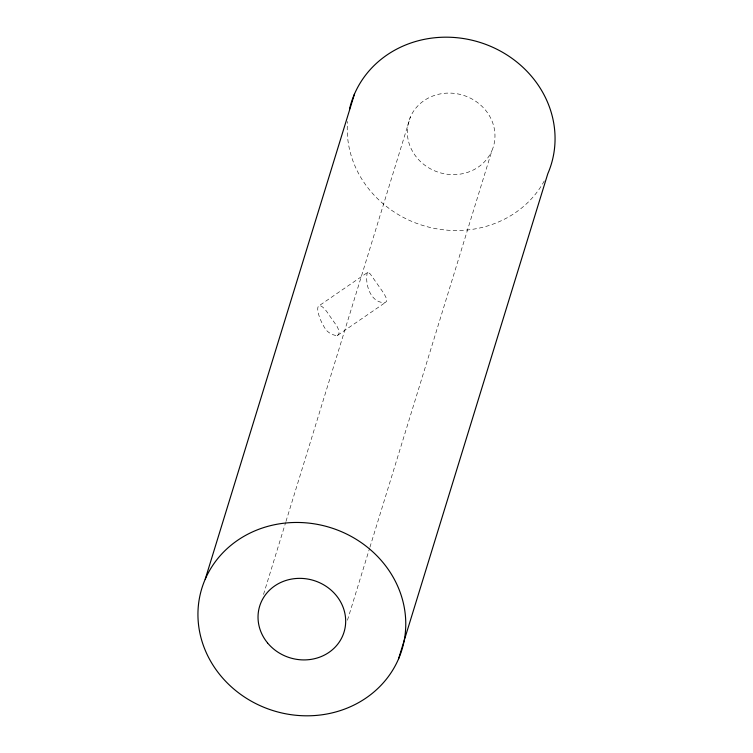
<?xml version="1.0" encoding="UTF-8"?>
<svg xmlns="http://www.w3.org/2000/svg" width="753" height="753" viewBox="0 0 753 753"><rect width="100%" height="100%" fill="white"/><g stroke="black" fill="none" stroke-linecap="round" stroke-linejoin="round"><path stroke-width="0.56" stroke-dasharray="3.77 2.82" d="M263.512 594.456L285.632 522.554M285.971 521.434L410.385 117.035M347.453 620.246L369.572 548.344M369.921 547.224L491.907 150.685A44.135 40.446 17.1 0 0 444.712 93.278A44.135 40.446 17.1 0 0 416.814 157.612A44.135 40.446 17.1 0 0 491.907 150.685M367.935 272.2L367.182 273.17C364.725 284.785 371.191 303.939 385.376 302.49L386.637 301.181L386.788 299.223L384.115 293.717L370.26 273.979L367.935 272.2L318.98 305.84M337.673 335.264L385.376 302.49M544.287 180.918A104.639 95.885 17.1 0 1 423.515 225.674A104.639 95.885 17.1 0 1 347.557 121.506M335.819 335.546C331.292 334.464 326.68 331.904 324.534 327.593A17.639 5.139 62.9 0 1 318.952 315.498A17.357 5.055 62.9 0 1 322.359 306.876A17.667 5.149 62.9 0 1 329.353 315.413L336.92 326.143A17.328 6.109 47.6 0 1 335.819 335.546"/><path stroke-width="1.13" d="M205.211 579.245L354.503 93.965M398.497 659.035A104.639 95.885 17.1 0 0 286.601 522.93A104.639 95.885 17.1 0 0 220.469 675.46A104.639 95.885 17.1 0 0 398.497 659.035L547.789 173.755A104.639 95.885 17.1 0 0 481.148 42.78A104.639 95.885 17.1 0 0 349.505 109.138M267.522 642.893A44.135 40.446 17.1 0 0 342.615 635.965A44.135 40.446 17.1 0 0 295.421 578.558A44.135 40.446 17.1 0 0 267.522 642.893"/></g></svg>
